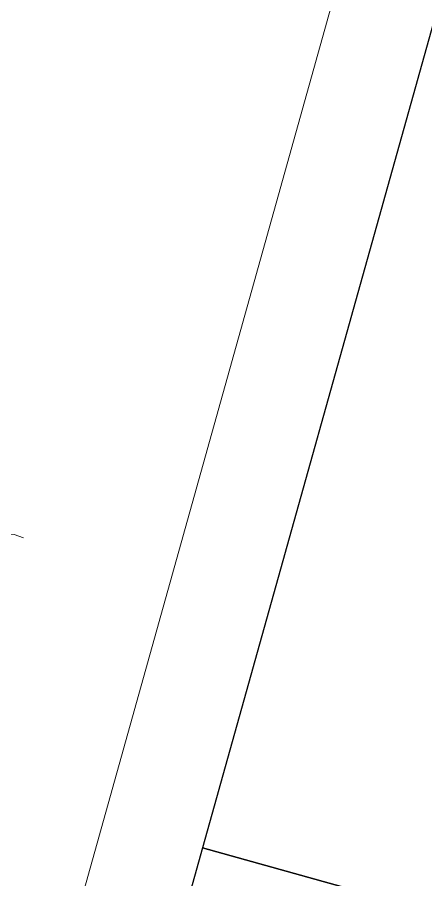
# Model space of a CAD drawing. Header units: millimetres. Extents: x 474016 to 477875, y 2288607 to 2292200.
# Drawn here: x 474466.63 to 474472.58, y 2289246.85 to 2289259.43 of the extents above; entities that cross this region are included whole.
import ezdxf

# ---------------------------------------------------------------- set-up
doc = ezdxf.new("R2010")
doc.units = ezdxf.units.MM
doc.header["$LTSCALE"] = 50
doc.layers.add('BANQUETA', color=251, linetype='Continuous', lineweight=5)
doc.layers.add('EXT', color=3, linetype='Continuous', lineweight=5)
doc.layers.add('CVL_LOTIF', color=1, linetype='Continuous')

# ---------------------------------------------------------------- blocks, each defined once
blk = doc.blocks.new('Plarbol-031')
blk.add_lwpolyline([(1.9064, 1.34035), (1.980725, 1.4223), (2.053775, 1.4833), (2.137, 1.505525)])

msp = doc.modelspace()

# ---------------------------------------------------------------- linework, layer by layer
at = {"layer": 'BANQUETA'}
msp.add_lwpolyline([(474526.277, 2289446.303), (474545.981, 2289430.238, -0.298203), (474547.305, 2289426.061), (474489.146, 2289217.897, -0.414214), (474484.217, 2289215.121), (474462.547, 2289221.176, -0.414214), (474461.159, 2289223.64), (474523.087, 2289445.291, -0.540591)], format="xyb", close=True, dxfattribs=at)
msp.add_lwpolyline([(474496.24, 2289343.626), (474462.604, 2289223.237)], dxfattribs=at)
at = {"layer": 'CVL_LOTIF'}
for points in [[(474496.772, 2289252.626), (474472.695, 2289259.353), (474469.331, 2289247.314), (474493.409, 2289240.587)], [(474493.409, 2289240.587), (474469.331, 2289247.314), (474465.967, 2289235.276), (474490.045, 2289228.548)]]:
    msp.add_lwpolyline(points, close=True, dxfattribs=at)

# ---------------------------------------------------------------- block references
at = {"layer": 'EXT', "xscale": 1.71989999994179, "yscale": 1.71989999994179, "zscale": 1.71989999994179, "rotation": 325.9356466897348}
msp.add_blockref('Plarbol-031', (474462.228, 2289251.751), dxfattribs=at)

doc.saveas('drawing.dxf')
